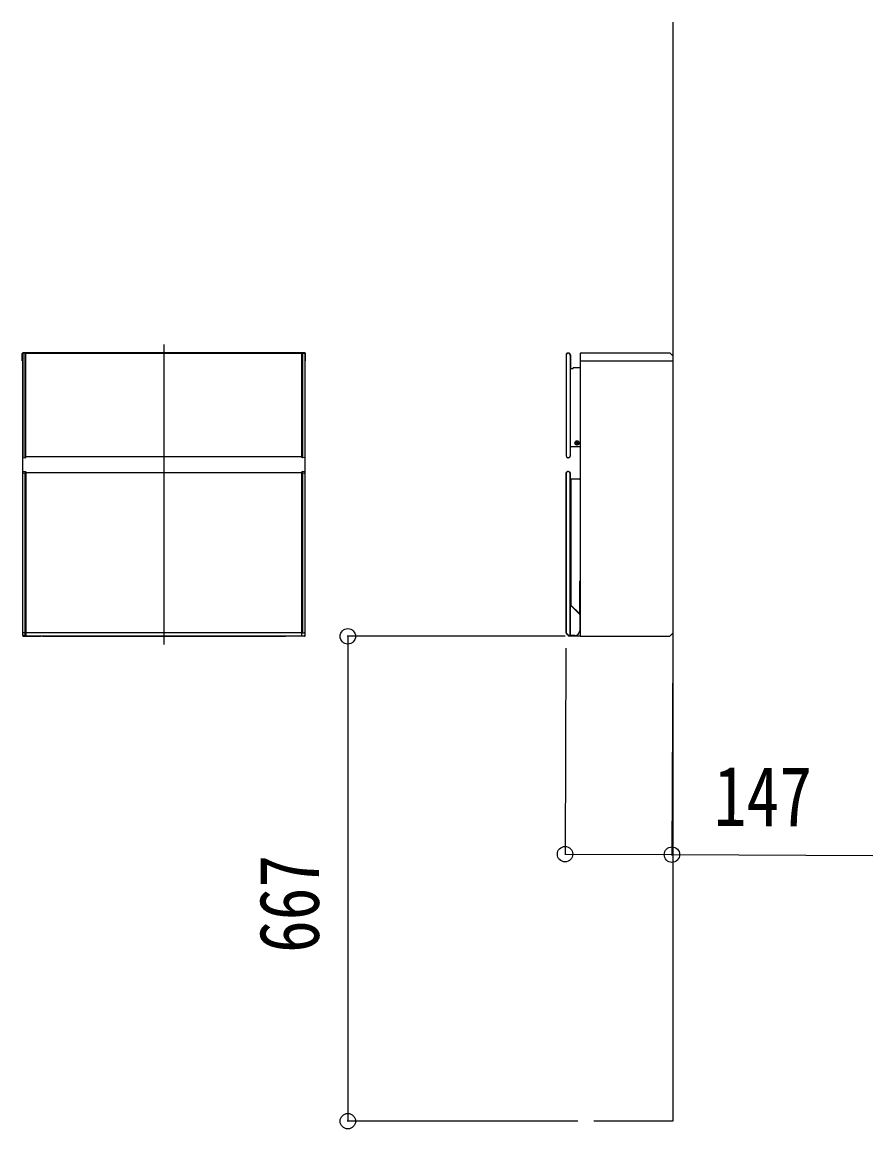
# Model space of a CAD drawing. Units: millimetres, scale not verified. Extents: x -10512 to 10512, y -7425 to 7425.
# Drawn here: x 4101 to 5272, y -4573 to -3050 of the extents above; entities that cross this region are included whole.
import ezdxf
from ezdxf.enums import TextEntityAlignment as Align

# ---------------------------------------------------------------- set-up
doc = ezdxf.new("R2010")
doc.units = ezdxf.units.MM
doc.header["$LTSCALE"] = 40
doc.layers.add('0-5_YKK_A1', color=4, linetype='Continuous')
doc.layers.add('0-6_YKK_D', color=6, linetype='Continuous')
doc.styles.add('ＭＳ ゴシック', font='')
doc.styles.get('ＭＳ ゴシック').set_extended_font_data('MS Gothic')

msp = doc.modelspace()

# ---------------------------------------------------------------- linework, layer by layer
at = {"layer": '0-5_YKK_A1'}
for p, q in [((4996.5, -3050.5), (4996.5, -4562.5)), ((4296.25, -3494.2), (4296.25, -3906.81)), ((4101.25, -3516.5), (4101.25, -3506.5)), ((4101.25, -3516.5), (4102.4, -3516.5)), ((4102.05, -3894.5), (4102.05, -3516.7)), ((4490.25, -3505.5), (4102.25, -3505.5)), ((4102.4, -3506.52), (4102.4, -3508.5)), ((4102.4, -3508.5), (4102.4, -3647.1)), ((4105.4, -3505.8), (4102.86, -3506.02)), ((4105.4, -3505.8), (4106.4, -3506.3)), ((4105.4, -3505.8), (4105.4, -3649.8)), ((4105.4, -3649.08), (4105.4, -3506.58)), ((4486.1, -3506.3), (4106.4, -3506.3)), ((4106.4, -3508.5), (4106.4, -3506.3)), ((4106.4, -3647.1), (4106.4, -3508.5)), ((4487.1, -3505.8), (4486.1, -3506.3)), ((4486.1, -3508.5), (4486.1, -3506.3)), ((4486.1, -3506.58), (4487.1, -3506.58)), ((4486.1, -3647.1), (4486.1, -3508.5)), ((4487.1, -3505.8), (4487.1, -3649.8)), ((4487.1, -3505.8), (4489.64, -3506.02)), ((4487.1, -3649.08), (4487.1, -3506.58)), ((4487.1, -3507), (4487.1, -3648.5)), ((4490.1, -3506.52), (4490.1, -3508.5)), ((4490.1, -3508.5), (4490.1, -3647.1)), ((4491.25, -3516.5), (4490.1, -3516.5)), ((4490.45, -3894.7), (4490.45, -3516.5)), ((4491.25, -3516.5), (4491.25, -3506.5)), ((4849.55, -3508.5), (4849.55, -3647.3)), ((4849.81, -3508.5), (4849.81, -3647.3)), ((4852.85, -3505.8), (4852.25, -3505.8)), ((4852.85, -3506.06), (4852.25, -3506.06)), ((4855.28, -3508.5), (4855.28, -3647.3)), ((4855.55, -3508.5), (4855.55, -3527.19)), ((4869.25, -3516.5), (4996.5, -3516.5)), ((4855.55, -3634.51), (4855.55, -3527.19)), ((4856.05, -3527.2), (4859.05, -3527.2)), ((4859.55, -3526), (4859.55, -3526.7)), ((4860.05, -3525.5), (4869.25, -3525.5)), ((4855.55, -3634.5), (4869.27, -3634.5)), ((4855.55, -3647.3), (4855.55, -3634.51)), ((4863.82, -3629.17), (4862.67, -3629.19)), ((4863.82, -3629.83), (4862.67, -3629.81)), ((4864.23, -3628.98), (4863.82, -3629.17)), ((4864.23, -3630.02), (4863.82, -3629.83)), ((4864.23, -3630.02), (4864.42, -3630.42)), ((4864.42, -3630.42), (4864.44, -3631.58)), ((4865.08, -3630.42), (4865.06, -3631.58)), ((4865.27, -3630.02), (4865.08, -3630.42)), ((4865.27, -3628.98), (4865.67, -3629.17)), ((4865.27, -3630.02), (4865.67, -3629.83)), ((4865.67, -3629.17), (4866.83, -3629.19)), ((4865.67, -3629.83), (4866.83, -3629.81)), ((4102.4, -3647.1), (4102.4, -3649.08)), ((4105.4, -3649.08), (4106.4, -3649.08)), ((4106.4, -3649.3), (4106.4, -3647.1)), ((4486.1, -3648.5), (4106.4, -3648.5)), ((4486.1, -3649.3), (4486.1, -3647.1)), ((4486.1, -3648.5), (4487.1, -3648.5)), ((4487.1, -3649.08), (4486.1, -3649.08)), ((4487.1, -3649.8), (4486.1, -3649.3)), ((4489.64, -3649.58), (4487.1, -3649.8)), ((4490.1, -3647.1), (4490.1, -3649.08)), ((4852.05, -3649.54), (4853.05, -3649.54)), ((4852.05, -3649.8), (4853.05, -3649.8)), ((4102.4, -3890.31), (4102.4, -3669.42)), ((4102.86, -3668.92), (4105.4, -3668.7)), ((4105.4, -3668.7), (4106.4, -3669.2)), ((4487.1, -3668.7), (4486.1, -3669.2)), ((4487.1, -3668.7), (4489.64, -3668.92)), ((4490.1, -3669.42), (4490.1, -3671.91)), ((4853, -3668.7), (4852, -3668.7)), ((4852.74, -3668.96), (4852.26, -3668.96)), ((4105.4, -3671.19), (4102.86, -3671.41)), ((4105.4, -3890.9), (4105.4, -3671.19)), ((4105.4, -3671.19), (4106.4, -3671.19)), ((4106.4, -3669.9), (4486.1, -3669.9)), ((4106.4, -3671.19), (4106.4, -3890.69)), ((4486.1, -3890.57), (4486.1, -3671.19)), ((4487.1, -3671.19), (4486.1, -3671.19)), ((4487.1, -3671.19), (4487.1, -3891.13)), ((4489.64, -3671.41), (4487.1, -3671.19)), ((4490.1, -3671.91), (4490.1, -3894.02)), ((4849.5, -3671.2), (4849.5, -3890.6)), ((4849.76, -3671.46), (4849.76, -3890.6)), ((4855.24, -3894.51), (4855.24, -3671.46)), ((4855.5, -3679), (4855.5, -3671.2)), ((4855.5, -3679), (4856.49, -3679.2)), ((4856.22, -3679.46), (4856.49, -3679.2)), ((4868.26, -3679.46), (4856.22, -3679.46)), ((4856.22, -3679.46), (4856.22, -3852.19)), ((4868, -3679.2), (4856.49, -3679.2)), ((4869, -3669.9), (4869, -3678.2)), ((4868.7, -3865.7), (4868.7, -3819.64)), ((4855.32, -3851.8), (4856.22, -3852.19)), ((4855.32, -3851.8), (4855.32, -3894.54)), ((4856.37, -3852.55), (4855.47, -3852.15)), ((4855.47, -3852.15), (4867.75, -3864.44)), ((4856.22, -3852.19), (4856.22, -3852.4)), ((4856.37, -3852.55), (4856.22, -3852.4)), ((4856.37, -3852.55), (4868.11, -3864.29)), ((4868.11, -3864.29), (4867.75, -3864.44)), ((4868.7, -3865.7), (4868.34, -3865.85)), ((4868.34, -3865.85), (4868.34, -3887.9)), ((4102.07, -3894.7), (4102.05, -3894.7)), ((4102.4, -3893.92), (4102.4, -3890.31)), ((4105.4, -3890.9), (4102.88, -3890.81)), ((4105.4, -3894.51), (4102.88, -3894.42)), ((4105.4, -3890.9), (4106.4, -3890.69)), ((4105.4, -3894.51), (4105.4, -3890.9)), ((4106.4, -3894.47), (4105.4, -3894.51)), ((4106.4, -3890.4), (4486.1, -3890.4)), ((4106.4, -3890.69), (4106.4, -3894.47)), ((4129.05, -3894.9), (4129.05, -3895.4)), ((4129.05, -3895.4), (4463.45, -3895.4)), ((4463.45, -3894.9), (4463.45, -3895.4)), ((4465.25, -3895.5), (4465.25, -3894.9)), ((4489.65, -3895.5), (4465.25, -3895.5)), ((4487.1, -3890.57), (4486.1, -3890.57)), ((4486.1, -3890.78), (4486.1, -3890.57)), ((4486.1, -3894.61), (4486.1, -3890.78)), ((4487.1, -3891.13), (4486.1, -3890.78)), ((4487.1, -3894.61), (4486.1, -3894.61)), ((4487.1, -3890.57), (4489.62, -3890.48)), ((4489.62, -3891.04), (4487.1, -3891.13)), ((4487.1, -3894.61), (4489.62, -3894.52)), ((4487.1, -3894.9), (4487.1, -3894.61)), ((4490.1, -3890.46), (4490.1, -3891.02)), ((4849.73, -3891.17), (4853.18, -3894.61)), ((4849.92, -3890.98), (4853.44, -3894.51)), ((4853.18, -3894.61), (4853.44, -3894.51)), ((4853.18, -3894.61), (4869.25, -3894.61)), ((4853.44, -3894.51), (4855.24, -3894.51)), ((4855.32, -3894.54), (4855.24, -3894.51)), ((4861.7, -3894.54), (4855.32, -3894.54)), ((4868.34, -3887.9), (4868.7, -3887.9)), ((4992.25, -3895.5), (4996.5, -3891.25)), ((4996.5, -4562.5), (4888.05, -4562.5))]:
    msp.add_line(p, q, dxfattribs=at)
for points in [[(4869.25, -3506.5), (4869.25, -3895.5), (4992.25, -3895.5)], [(4870.25, -3505.5), (4992.25, -3505.5), (4996.5, -3509.75)], [(4864.23, -3628.98), (4864.42, -3628.58), (4864.44, -3627.42)], [(4865.27, -3628.98), (4865.08, -3628.58), (4865.06, -3627.42)], [(4102.86, -3649.58), (4105.4, -3649.8), (4106.4, -3649.3)], [(4105.4, -3668.7), (4105.4, -3668.7), (4105.4, -3668.7), (4105.4, -3668.7), (4105.4, -3668.71), (4105.4, -3668.71), (4105.4, -3668.72), (4105.4, -3668.73), (4105.4, -3668.74), (4105.4, -3668.76), (4105.4, -3668.77), (4105.4, -3668.79), (4105.4, -3668.8), (4105.4, -3668.82), (4105.4, -3668.84), (4105.4, -3668.86), (4105.4, -3668.89), (4105.4, -3668.91), (4105.4, -3668.94), (4105.4, -3668.97), (4105.4, -3668.99), (4105.4, -3669.02), (4105.4, -3669.06), (4105.4, -3669.09), (4105.4, -3669.12), (4105.4, -3669.16), (4105.4, -3669.19), (4105.4, -3669.23), (4105.4, -3669.27), (4105.4, -3669.31), (4105.4, -3669.35), (4105.4, -3669.39), (4105.4, -3669.43), (4105.4, -3669.48), (4105.4, -3669.52), (4105.4, -3669.57), (4105.4, -3669.61), (4105.4, -3669.66), (4105.4, -3669.71), (4105.4, -3669.76)], [(4106.4, -3669.2), (4106.4, -3669.2), (4106.4, -3669.23), (4106.4, -3669.27), (4106.4, -3669.32), (4106.4, -3669.4), (4106.4, -3669.49), (4106.4, -3669.6), (4106.4, -3669.72), (4106.4, -3669.85), (4106.4, -3669.99), (4106.4, -3670.14), (4106.4, -3670.3), (4106.4, -3670.47), (4106.4, -3670.64), (4106.4, -3670.82), (4106.4, -3671.01), (4106.4, -3671.19)], [(4486.1, -3671.19), (4486.1, -3671.01), (4486.1, -3670.82), (4486.1, -3670.64), (4486.1, -3670.47), (4486.1, -3670.3), (4486.1, -3670.14), (4486.1, -3669.99), (4486.1, -3669.85), (4486.1, -3669.72), (4486.1, -3669.6), (4486.1, -3669.49), (4486.1, -3669.4), (4486.1, -3669.32), (4486.1, -3669.27), (4486.1, -3669.22), (4486.1, -3669.2), (4486.1, -3669.2)], [(4487.1, -3668.96), (4487.1, -3668.94), (4487.1, -3668.91), (4487.1, -3668.89), (4487.1, -3668.86), (4487.1, -3668.84), (4487.1, -3668.82), (4487.1, -3668.8), (4487.1, -3668.78), (4487.1, -3668.77), (4487.1, -3668.75), (4487.1, -3668.74), (4487.1, -3668.73), (4487.1, -3668.72), (4487.1, -3668.71), (4487.1, -3668.71), (4487.1, -3668.7), (4487.1, -3668.7), (4487.1, -3668.7), (4487.1, -3668.7)], [(4487.1, -3671.19), (4487.1, -3671.07), (4487.1, -3670.94), (4487.1, -3670.82), (4487.1, -3670.7), (4487.1, -3670.58), (4487.1, -3670.46), (4487.1, -3670.4), (4487.1, -3670.35), (4487.1, -3670.29), (4487.1, -3670.23), (4487.1, -3670.18), (4487.1, -3670.12), (4487.1, -3670.07), (4487.1, -3670.01), (4487.1, -3669.96), (4487.1, -3669.91), (4487.1, -3669.86), (4487.1, -3669.81), (4487.1, -3669.76), (4487.1, -3669.71), (4487.1, -3669.66), (4487.1, -3669.61), (4487.1, -3669.56), (4487.1, -3669.52), (4487.1, -3669.47), (4487.1, -3669.43), (4487.1, -3669.39), (4487.1, -3669.35), (4487.1, -3669.31), (4487.1, -3669.27), (4487.1, -3669.23), (4487.1, -3669.19), (4487.1, -3669.16), (4487.1, -3669.12), (4487.1, -3669.09), (4487.1, -3669.05), (4487.1, -3669.02), (4487.1, -3668.99), (4487.1, -3668.96)], [(4105.4, -3669.76), (4105.4, -3669.81), (4105.4, -3669.86), (4105.4, -3669.91), (4105.4, -3669.96), (4105.4, -3670.02), (4105.4, -3670.07), (4105.4, -3670.12), (4105.4, -3670.18), (4105.4, -3670.24), (4105.4, -3670.29), (4105.4, -3670.35), (4105.4, -3670.41), (4105.4, -3670.46), (4105.4, -3670.58), (4105.4, -3670.7), (4105.4, -3670.82), (4105.4, -3670.94), (4105.4, -3671.07), (4105.4, -3671.19)], [(4105.4, -3669.9), (4105.4, -3894.9), (4487.1, -3894.9)], [(4103.05, -3895.5), (4126.75, -3895.5), (4126.75, -3894.9)]]:
    msp.add_lwpolyline(points, dxfattribs=at)
msp.add_circle((4864.75, -3629.5), 3, dxfattribs=at)
for centre, radius, start, end in [((4102.25, -3506.5), 1, 90, 180), ((4102.9, -3506.52), 0.5, 95, 180), ((4489.6, -3506.52), 0.5, 0, 85), ((4490.25, -3506.5), 1, 0, 90), ((4852.25, -3508.5), 2.7, 90, 180), ((4852.25, -3508.5), 2.44, 90, 180), ((4852.85, -3508.5), 2.7, 0, 90), ((4852.85, -3508.5), 2.44, 0, 90), ((4870.25, -3506.5), 1, 90, 180), ((4856.05, -3526.7), 0.5, 180, 270), ((4859.05, -3526.7), 0.5, 270, 360), ((4860.05, -3526), 0.5, 90, 180), ((4864.75, -3629.5), 2.1, 171.49109, 188.50891), ((4864.75, -3629.5), 2.1, 81.49109, 98.50891), ((4864.75, -3629.5), 2.1, 261.49109, 278.50891), ((4864.75, -3629.5), 2.1, 351.49109, 8.50891), ((4102.9, -3649.08), 0.5, 180, 265), ((4489.6, -3649.08), 0.5, 275, 0), ((4852.05, -3647.3), 2.5, 180, 270), ((4852.05, -3647.3), 2.23, 180, 270), ((4853.05, -3647.3), 2.5, 270, 0), ((4853.05, -3647.3), 2.23, 270, 0), ((4102.9, -3669.42), 0.5, 95, 180), ((4489.6, -3669.42), 0.5, 0, 85), ((4852, -3671.2), 2.5, 90, 180), ((4852.26, -3671.46), 2.5, 90, 180), ((4852.74, -3671.46), 2.5, 0, 90), ((4853, -3671.2), 2.5, 0, 90), ((4870, -3669.9), 1, 138.59038, 180), ((4102.9, -3671.91), 0.5, 95, 180), ((4489.6, -3671.91), 0.5, 0, 85), ((4868, -3678.2), 1, 270, 0), ((4868.26, -3678.46), 1, 270, 350.94365), ((4868.26, -3678.46), 1, 350.94365, 359.21879), ((4869.2, -3819.64), 0.5, 90, 180), ((4855.82, -3851.8), 0.5, 180, 225), ((4856.72, -3852.19), 0.5, 180, 225), ((4866.34, -3865.85), 2, 0, 45), ((4866.7, -3865.7), 2, 0, 45), ((4103.05, -3894.5), 1, 180, 270), ((4102.9, -3890.31), 0.5, 180, 267.92457), ((4102.9, -3893.92), 0.5, 180, 268), ((4489.6, -3889.98), 0.5, 272.07543, 0), ((4489.6, -3890.54), 0.5, 272.09244, 0), ((4489.6, -3894.02), 0.5, 272, 0), ((4489.65, -3894.7), 0.8, 270, 0), ((4850.3, -3890.6), 0.8, 180, 225), ((4850.3, -3890.6), 0.538, 180, 225), ((4861.7, -3887.9), 6.64, 270, 0)]:
    msp.add_arc(centre, radius, start, end, dxfattribs=at)
at = {"layer": '0-6_YKK_D'}
for p, q in [((4848.25, -3895.5), (4548.32, -3895.5)), ((4549.32, -3895.5), (4549.32, -4562.5)), ((4849.49, -3911.6), (4848.24, -4196.2)), ((4996.49, -3912.25), (4995.24, -4196.85)), ((4865.75, -4562.5), (4548.32, -4562.5))]:
    msp.add_line(p, q, dxfattribs=at)
msp.add_lwpolyline([(4848.24, -4195.2), (4995.24, -4195.85), (5271.74, -4197.07)], dxfattribs=at)
for centre in [(4549.32, -3895.5), (4848.24, -4195.2), (4995.24, -4195.85), (4549.32, -4562.5)]:
    msp.add_circle(centre, 10.62, dxfattribs=at)

# ---------------------------------------------------------------- texts
at = {"layer": '0-6_YKK_D', "style": 'ＭＳ ゴシック', "width": 0.8}
for s, rotation, p in [('147', 359.747, (5052.81, -4181.1)), ('667', 90, (4534.32, -4331))]:
    msp.add_text(s, height=82.48, rotation=rotation, dxfattribs=at).set_placement(p, align=Align.BOTTOM_LEFT)

doc.saveas('drawing.dxf')
